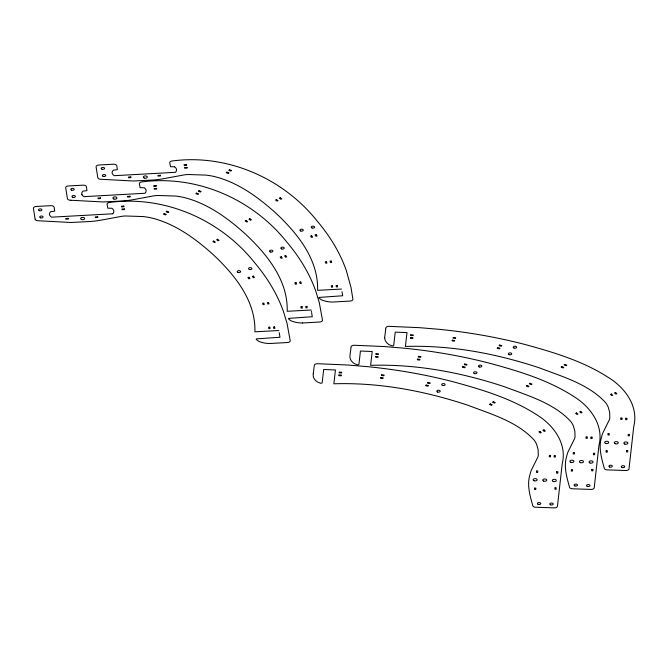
<?xml version="1.0" encoding="UTF-8"?>
<svg xmlns="http://www.w3.org/2000/svg" width="668" height="668" viewBox="0 0 668 668"><rect width="100%" height="100%" fill="white"/><g stroke="black" fill="none" stroke-linecap="round" stroke-linejoin="round"><path stroke-width="1" d="M350.959 347.744L351.059 346.892A3.048 1.762 0 0 1 354.307 345.256L384.584 346.567L404.499 348.22A355.927 205.493 0 0 1 490.947 363.576C519.729 371.483 548.929 380.276 574.138 396.734C590.345 406.795 603.914 425.19 599.037 445.147A3.048 1.762 0 0 1 598.962 445.439L594.211 487.782A3.048 1.762 0 0 1 590.971 489.427L572.259 488.767A3.14 1.812 0 0 1 569.428 486.847C566.723 477.052 563.575 466.606 566.623 456.478A118.77 68.57 0 0 1 567.942 452.061L573.979 439.87A19.213 11.089 0 0 0 575.048 436.563L574.847 431.136L573.461 426.142A50.743 29.3 0 0 0 570.739 421.433C553.538 402.904 527.803 395.64 504.866 386.864C461.697 372.493 416.239 363.885 370.615 365.346L372.21 351.502L360.428 351.034L358.916 364.427L358.298 364.695A1.754 1.01 0 0 1 357.347 364.803L354.232 363.559A18.069 10.429 0 0 1 349.915 356.704A33.316 19.238 0 0 1 350.04 355.209L350.909 348.17M385.745 328.848L385.845 327.996A3.048 1.762 0 0 1 389.093 326.351L419.379 327.662L439.293 329.324A355.927 205.493 0 0 1 525.741 344.68C554.524 352.579 583.723 361.38 608.924 377.837C625.131 387.899 638.7 406.286 633.823 426.251A3.048 1.762 0 0 1 633.748 426.543L629.005 468.886A3.048 1.762 0 0 1 625.757 470.522L607.045 469.871A3.14 1.812 0 0 1 604.214 467.951C601.517 458.148 598.369 447.702 601.409 437.573A118.77 68.57 0 0 1 602.728 433.165L608.765 420.974A19.213 11.089 0 0 0 609.842 417.659L609.634 412.231L608.256 407.246A50.743 29.3 0 0 0 605.534 402.528C588.324 384 562.59 376.744 539.66 367.959C496.483 353.597 451.025 344.98 405.401 346.45L407.004 332.597L395.214 332.138L393.702 345.531L393.093 345.799A1.754 1.01 0 0 1 392.133 345.899L389.018 344.655A18.069 10.429 0 0 1 384.71 337.799M385.703 329.274L384.818 336.313A33.316 19.238 0 0 0 384.668 337.799M313.275 373.671L314.302 365.354A3.048 1.762 0 0 1 317.55 363.709L347.836 365.02L367.751 366.682A355.927 205.493 0 0 1 454.198 382.038C482.972 389.937 512.181 398.738 537.381 415.187C553.588 425.257 567.157 443.644 562.281 463.6A3.048 1.762 0 0 1 562.205 463.901L557.454 506.235A3.048 1.762 0 0 1 554.215 507.88L535.502 507.221A3.14 1.812 0 0 1 532.672 505.3C529.975 495.506 526.818 485.06 529.866 474.931A118.77 68.57 0 0 1 531.185 470.514L537.222 458.331A19.213 11.089 0 0 0 538.299 455.017L538.091 449.589L536.713 444.604A50.743 29.3 0 0 0 533.991 439.886C516.781 421.358 491.047 414.093 468.109 405.317C424.94 390.947 379.482 382.338 333.858 383.799L335.461 369.955L323.671 369.496L322.16 382.889L321.55 383.148A1.754 1.01 0 0 1 320.59 383.257L317.475 382.012A18.069 10.429 0 0 1 313.158 375.157A33.316 19.238 0 0 1 313.284 373.671M112.817 213.785L51.62 217.175A9.385 5.419 0 0 1 49.682 215.23L49.549 214.862A6.304 3.641 0 0 1 49.432 214.127L49.499 213.568A9.561 5.519 0 0 1 50.718 211.639L54.667 211.155L54.141 207.247A3.048 1.762 0 0 0 50.81 205.669L36.155 206.479A3.048 1.762 0 0 0 33.417 208.399L35.12 219.179M341.532 289.06L317.592 290.329C318.536 259.434 297.544 233.591 276.276 213.509C258.424 197.394 238.134 182.414 214.428 176.544A50.743 29.3 0 0 0 206.178 175.108L188.1 174.515A19.213 11.089 0 0 0 182.406 175.233L161.481 179.082A118.77 68.57 0 0 1 153.882 179.976L133.533 181.011L101.219 179.283A3.14 1.812 0 0 1 97.812 177.705L96.1 166.925A3.048 1.762 0 0 1 98.847 165.004L113.493 164.194A3.048 1.762 0 0 1 116.825 165.781L117.351 169.689L113.385 170.165A9.561 5.519 0 0 0 112.174 172.093L112.115 172.653A6.304 3.641 0 0 0 112.241 173.396L112.391 173.755A9.385 5.419 0 0 0 114.32 175.692L175.5 172.311A8.375 4.835 0 0 0 174.523 166.8M311.138 310.019L287.198 311.288C288.142 280.393 267.15 254.55 245.882 234.468C228.038 218.352 207.74 203.373 184.034 197.503A50.743 29.3 0 0 0 175.793 196.066L157.715 195.473A19.213 11.089 0 0 0 152.012 196.192L131.087 200.041A118.77 68.57 0 0 1 123.488 200.934L103.139 201.97L70.825 200.241M174.582 166.775L170.507 166.724L169.764 162.85A3.048 1.762 0 0 1 172.511 160.93C227.254 153.824 282.798 178.022 316.999 220.832A355.927 205.493 0 0 1 346.216 270.256L351.017 287.474L352.871 299.13A3.048 1.762 0 0 1 350.124 301.059L332.814 302.036A18.061 10.429 0 0 1 321.191 299.723L318.928 297.97A1.754 1.01 0 0 1 319.087 297.419L342.667 295.774L341.991 291.691M302.429 322.995L319.73 322.018A3.048 1.762 0 0 0 322.477 320.089L319.296 302.654L315.814 291.215A355.927 205.493 0 0 0 286.614 241.791C252.404 198.989 196.86 174.782 142.117 181.888A3.048 1.762 0 0 0 139.378 183.809L140.113 187.683L144.196 187.733A8.375 4.835 0 0 1 145.048 193.252L83.909 196.659A9.385 5.419 0 0 1 81.98 194.714M82.005 194.714L81.847 194.355A6.304 3.641 0 0 1 81.721 193.611L81.797 193.052A9.561 5.519 0 0 1 83.007 191.123L86.957 190.647L86.431 186.739A3.048 1.762 0 0 0 83.108 185.153L68.453 185.963A3.048 1.762 0 0 0 65.706 187.883L67.41 198.663A3.14 1.812 0 0 0 70.825 200.241M278.84 330.535L254.9 331.804C255.852 300.901 234.86 275.066 213.585 254.976C195.741 238.86 175.45 223.889 151.745 218.01A50.743 29.3 0 0 0 143.495 216.582L125.417 215.981A19.213 11.089 0 0 0 119.714 216.699L98.797 220.557A118.77 68.57 0 0 1 91.19 221.45L70.85 222.486L38.527 220.757A3.14 1.812 0 0 1 35.128 219.179M311.338 311.138L311.438 311.705M279.207 332.597L279.984 337.248L256.403 338.885A1.754 1.01 0 0 0 256.245 339.444L258.499 341.206A18.061 10.429 0 0 0 270.131 343.486L287.44 342.534A3.048 1.762 0 0 0 290.179 340.605L286.998 323.17L283.524 311.731A355.927 205.493 0 0 0 254.316 262.307C220.106 219.496 164.57 195.298 109.828 202.404A3.048 1.762 0 0 0 107.08 204.324L107.824 208.191L111.898 208.249A8.375 4.835 0 0 1 112.75 213.76M311.605 312.649L312.282 316.732L288.693 318.377A1.754 1.01 0 0 0 288.543 318.928L290.789 320.69A18.061 10.429 0 0 0 302.429 322.978M555.041 487.849L554.891 489.252L556.11 489.293L556.252 487.89L555.041 487.849M591.79 469.395L591.648 470.798L592.867 470.84L593.009 469.437L591.79 469.395M626.584 450.491L626.442 451.902L627.653 451.944L627.803 450.533L626.584 450.491M338.968 374.99L338.893 375.692L341.323 375.775L341.398 375.074L338.968 374.99M339.26 372.176L339.185 372.878L341.624 372.961L341.699 372.26L339.26 372.176M375.717 356.528L375.65 357.23L378.08 357.322L378.155 356.62L375.717 356.528M376.017 353.714L375.942 354.424L378.38 354.508L378.447 353.806L376.017 353.714M410.511 337.632L410.436 338.334L412.874 338.417L412.941 337.716L410.511 337.632M410.803 334.818L410.728 335.52L413.166 335.603L413.241 334.902L410.803 334.818M556.736 471.75L556.586 473.161L557.805 473.203L557.955 471.8L556.736 471.75M593.493 453.296L593.343 454.699L594.553 454.749L594.712 453.338L593.493 453.296M628.279 434.4L628.129 435.803L629.348 435.845L629.498 434.442L628.279 434.4M536.579 470.998L536.421 472.401L537.64 472.451L537.798 471.04L536.579 470.998M573.336 452.545L573.177 453.948L574.396 453.99L574.547 452.587L573.336 452.545M608.122 433.641L607.963 435.043L609.183 435.093L609.341 433.682L608.122 433.641M534.65 488.091L534.492 489.502L535.711 489.544L535.87 488.141L534.65 488.091M571.407 469.637L571.249 471.04L572.459 471.09L572.626 469.688L571.407 469.637M606.202 450.741L606.035 452.144L607.254 452.186L607.412 450.783L606.202 450.741M549.405 455.392L549.23 456.795L550.449 456.845L550.624 455.442L549.405 455.392M554.273 455.593L554.098 456.995L555.317 457.054L555.492 455.643L554.273 455.593M586.162 436.93L585.986 438.342L587.205 438.392L587.381 436.989L586.162 436.93M591.03 437.139L590.854 438.542L592.065 438.592L592.249 437.189L591.03 437.139M620.948 418.034L620.772 419.437L621.991 419.487L622.167 418.084L620.948 418.034M625.816 418.243L625.64 419.646L626.86 419.696L627.035 418.293L625.816 418.243M380.785 377.554L380.543 378.247L382.931 378.531L383.173 377.837L380.785 377.554M381.754 374.798L381.511 375.483L383.9 375.767L384.15 375.074L381.754 374.798M417.533 359.1L417.291 359.793L419.688 360.069L419.93 359.384L417.533 359.1M418.51 356.336L418.268 357.029L420.656 357.313L420.898 356.62L418.51 356.336M452.328 340.204L452.086 340.889L454.474 341.173L454.716 340.48L452.328 340.204M453.296 337.44L453.054 338.133L455.451 338.409L455.693 337.724L453.296 337.44M426.159 385.044L425.7 385.695L427.963 386.221L428.422 385.57L426.159 385.044M427.996 382.43L427.537 383.081L429.8 383.616L430.259 382.956L427.996 382.43M462.916 366.582L462.456 367.233L464.719 367.767L465.178 367.116L462.916 366.582M464.753 363.976L464.293 364.628L466.556 365.154L467.015 364.503L464.753 363.976M497.702 347.686L497.243 348.337L499.505 348.871L499.965 348.212L497.702 347.686M499.539 345.072L499.079 345.723L501.342 346.258L501.802 345.606L499.539 345.072M164.186 213.618L163.551 214.219L165.631 214.954L166.265 214.353L164.186 213.618M166.733 211.213L166.098 211.814L168.177 212.549L168.812 211.948L166.733 211.213M196.484 193.11L195.849 193.712L197.928 194.446L198.563 193.845L196.484 193.11M199.022 190.706L198.388 191.307L200.475 192.042L201.11 191.44L199.022 190.706M226.869 172.152L226.235 172.753L228.322 173.48L228.957 172.887L226.869 172.152M229.416 169.747L228.782 170.348L230.861 171.083L231.495 170.482L229.416 169.747M490.312 403.906L489.56 404.466L491.489 405.334L492.241 404.775L490.312 403.906M493.318 401.685L492.566 402.245L494.487 403.113L495.238 402.553L493.318 401.685M527.069 385.453L526.317 386.012L528.238 386.872L528.989 386.321L527.069 385.453M530.066 383.232L529.323 383.783L531.244 384.651L531.995 384.1L530.066 383.232M561.855 366.557L561.103 367.108L563.032 367.976L563.784 367.417L561.855 366.557M564.861 364.336L564.109 364.887L566.03 365.755L566.781 365.196L564.861 364.336M276.477 199.573L275.542 200.016L277.095 201.101L278.038 200.65L276.477 199.573M280.234 197.77L279.299 198.221L280.852 199.306L281.796 198.855L280.234 197.77M246.091 220.532L245.148 220.974L246.709 222.06L247.644 221.609L246.091 220.532M249.84 218.728L248.905 219.179L250.467 220.265L251.402 219.814L249.84 218.728M213.793 241.039L212.858 241.49L214.411 242.576L215.355 242.125L213.793 241.039M217.551 239.244L216.607 239.695L218.169 240.772L219.104 240.33L217.551 239.244M611.42 394.036L610.402 394.421L611.738 395.598L612.756 395.214L611.42 394.036M615.512 392.5L614.485 392.884L615.821 394.062L616.84 393.677L615.512 392.5M576.634 412.933L575.616 413.325L576.943 414.502L577.97 414.118L576.634 412.933M580.717 411.396L579.699 411.78L581.035 412.958L582.053 412.574L580.717 411.396M539.878 431.394L538.859 431.779L540.195 432.956L541.214 432.572L539.878 431.394M543.961 429.85L542.942 430.234L544.278 431.419L545.297 431.027L543.961 429.85M311.664 235.812L310.545 236.096L311.53 237.391L312.649 237.107L311.664 235.812M316.123 234.677L315.012 234.961L315.997 236.247L317.108 235.963L316.123 234.677M281.27 256.771L280.151 257.055L281.144 258.349L282.255 258.065L281.27 256.771M285.737 255.635L284.618 255.919L285.603 257.205L286.722 256.921L285.737 255.635M248.972 277.287L247.861 277.571L248.847 278.857L249.966 278.573L248.972 277.287M253.439 276.151L252.32 276.435L253.314 277.721L254.424 277.437L253.439 276.151M326.418 261.689L325.232 261.856L325.792 263.225L326.978 263.067L326.418 261.689M331.169 261.046L329.984 261.205L330.543 262.582L331.729 262.415L331.169 261.046M296.033 282.647L294.839 282.814L295.398 284.184L296.592 284.025L296.033 282.647M300.784 282.005L299.59 282.163L300.149 283.541L301.343 283.374L300.784 282.005M263.735 303.163L262.549 303.322L263.108 304.7L264.294 304.533L263.735 303.163M268.486 302.52L267.3 302.679L267.86 304.049L269.045 303.89L268.486 302.52M186.489 164.604L184.067 164.754L184.193 165.455L186.614 165.305L186.489 164.604M186.998 167.409L184.568 167.551L184.694 168.252L187.123 168.111L186.998 167.409M156.103 185.57L153.673 185.712L153.799 186.414L156.228 186.263L156.103 185.57M156.604 188.368L154.174 188.518L154.3 189.211L156.729 189.069L156.604 188.368M123.805 206.078L121.384 206.228L121.509 206.921L123.931 206.779L123.805 206.078M124.306 208.884L121.885 209.026L122.01 209.727L124.432 209.585L124.306 208.884M130.828 176.911L128.406 177.053L128.523 177.755L130.953 177.613L130.828 176.911M100.442 197.87L98.012 198.012L98.129 198.713L100.559 198.571L100.442 197.87M68.144 218.386L65.715 218.519L65.831 219.221L68.261 219.087L68.144 218.386M160.37 175.283L157.949 175.417L158.057 176.118L160.487 175.985L160.37 175.283M129.984 196.242L127.555 196.375L127.671 197.077L130.101 196.943L129.984 196.242M97.687 216.758L95.257 216.891L95.374 217.593L97.804 217.459L97.687 216.758M332.472 285.712L331.261 285.779L331.478 287.182L332.697 287.115L332.472 285.712M337.332 285.461L336.121 285.52L336.338 286.923L337.557 286.864L337.332 285.461M302.078 306.67L300.867 306.737L301.084 308.14L302.303 308.073L302.078 306.67M306.938 306.42L305.727 306.478L305.952 307.881L307.163 307.823L306.938 306.42M269.788 327.186L268.569 327.253L268.795 328.656L270.006 328.589L269.788 327.186M274.648 326.928L273.429 326.994L273.655 328.397L274.865 328.33L274.648 326.928M113.844 199.014A2.012 1.161 0 0 0 116.942 198.095A2.012 1.161 0 0 0 114.019 197.002A2.012 1.161 0 0 0 113.844 199.014M270.34 251.986A1.712 0.985 0 0 0 272.911 251.135A1.712 0.985 0 0 0 270.348 250.275A1.712 0.985 0 0 0 270.34 251.986M281.687 248.955A1.712 0.985 0 0 0 284.251 248.104A1.712 0.985 0 0 0 281.687 247.244A1.712 0.985 0 0 0 281.687 248.955M72.754 197.319A1.712 0.985 0 0 0 75.384 196.534A1.712 0.985 0 0 0 72.895 195.607A1.712 0.985 0 0 0 72.754 197.319M71.576 190.171A1.712 0.985 0 0 0 74.206 189.395A1.712 0.985 0 0 0 71.727 188.468A1.712 0.985 0 0 0 71.576 190.171M144.23 178.055A2.012 1.161 0 0 0 147.336 177.137A2.012 1.161 0 0 0 144.413 176.043A2.012 1.161 0 0 0 144.23 178.055M300.734 231.019A1.712 0.985 0 0 0 303.297 230.176A1.712 0.985 0 0 0 300.742 229.316A1.712 0.985 0 0 0 300.734 231.019M312.073 227.997A1.712 0.985 0 0 0 314.636 227.145A1.712 0.985 0 0 0 312.081 226.285A1.712 0.985 0 0 0 312.073 227.997M103.139 176.352A1.712 0.985 0 0 0 105.769 175.575A1.712 0.985 0 0 0 103.281 174.649A1.712 0.985 0 0 0 103.139 176.352M101.97 169.213A1.712 0.985 0 0 0 104.6 168.436A1.712 0.985 0 0 0 102.112 167.509A1.712 0.985 0 0 0 101.97 169.213M553.204 481.419A2.012 1.161 0 0 0 556.319 480.526A2.012 1.161 0 0 0 553.413 479.415A2.012 1.161 0 0 0 553.204 481.419M534.041 480.751A2.012 1.161 0 0 0 537.155 479.849A2.012 1.161 0 0 0 534.25 478.739A2.012 1.161 0 0 0 534.041 480.751M437.59 392.041A1.712 0.985 0 0 0 440.204 391.248A1.712 0.985 0 0 0 437.699 390.337A1.712 0.985 0 0 0 437.59 392.041M442.483 385.411A1.712 0.985 0 0 0 445.105 384.609A1.712 0.985 0 0 0 442.6 383.699A1.712 0.985 0 0 0 442.483 385.411M538.141 504.365A1.712 0.985 0 0 0 540.788 503.605A1.712 0.985 0 0 0 538.325 502.662A1.712 0.985 0 0 0 538.141 504.365M550.532 504.824A1.712 0.985 0 0 0 553.188 504.064A1.712 0.985 0 0 0 550.724 503.121A1.712 0.985 0 0 0 550.532 504.824M543.618 481.085A2.012 1.161 0 0 0 546.741 480.183A2.012 1.161 0 0 0 543.827 479.073A2.012 1.161 0 0 0 543.618 481.085M580.375 462.632A2.012 1.161 0 0 0 583.49 461.73A2.012 1.161 0 0 0 580.584 460.619A2.012 1.161 0 0 0 580.375 462.632M587.289 486.371A1.712 0.985 0 0 0 589.944 485.611A1.712 0.985 0 0 0 587.481 484.659A1.712 0.985 0 0 0 587.289 486.371M574.889 485.912A1.712 0.985 0 0 0 577.544 485.152A1.712 0.985 0 0 0 575.081 484.208A1.712 0.985 0 0 0 574.889 485.912M479.24 366.949A1.712 0.985 0 0 0 481.853 366.156A1.712 0.985 0 0 0 479.357 365.246A1.712 0.985 0 0 0 479.24 366.949M474.338 373.587A1.712 0.985 0 0 0 476.96 372.794A1.712 0.985 0 0 0 474.455 371.884A1.712 0.985 0 0 0 474.338 373.587M570.789 462.289A2.012 1.161 0 0 0 573.912 461.396A2.012 1.161 0 0 0 571.006 460.285A2.012 1.161 0 0 0 570.789 462.289M589.953 462.966A2.012 1.161 0 0 0 593.075 462.064A2.012 1.161 0 0 0 590.17 460.953A2.012 1.161 0 0 0 589.953 462.966M615.161 443.727A2.012 1.161 0 0 0 618.284 442.834A2.012 1.161 0 0 0 615.378 441.723A2.012 1.161 0 0 0 615.161 443.727M622.075 467.466A1.712 0.985 0 0 0 624.73 466.707A1.712 0.985 0 0 0 622.267 465.763A1.712 0.985 0 0 0 622.075 467.466M609.684 467.007A1.712 0.985 0 0 0 612.331 466.247A1.712 0.985 0 0 0 609.867 465.304A1.712 0.985 0 0 0 609.684 467.007M514.026 348.053A1.712 0.985 0 0 0 516.648 347.26A1.712 0.985 0 0 0 514.143 346.35A1.712 0.985 0 0 0 514.026 348.053M509.133 354.691A1.712 0.985 0 0 0 511.746 353.89A1.712 0.985 0 0 0 509.241 352.98A1.712 0.985 0 0 0 509.133 354.691M605.584 443.393A2.012 1.161 0 0 0 608.698 442.492A2.012 1.161 0 0 0 605.793 441.381A2.012 1.161 0 0 0 605.584 443.393M624.747 444.061A2.012 1.161 0 0 0 627.862 443.168A2.012 1.161 0 0 0 624.956 442.057A2.012 1.161 0 0 0 624.747 444.061M81.546 219.521A2.012 1.161 0 0 0 84.652 218.611A2.012 1.161 0 0 0 81.73 217.517A2.012 1.161 0 0 0 81.546 219.521M238.05 272.494A1.712 0.985 0 0 0 240.614 271.642A1.712 0.985 0 0 0 238.059 270.791A1.712 0.985 0 0 0 238.05 272.494M249.389 269.463A1.712 0.985 0 0 0 251.953 268.619A1.712 0.985 0 0 0 249.398 267.759A1.712 0.985 0 0 0 249.389 269.463M40.456 217.826A1.712 0.985 0 0 0 43.086 217.05A1.712 0.985 0 0 0 40.598 216.123A1.712 0.985 0 0 0 40.456 217.826M39.287 210.687A1.712 0.985 0 0 0 41.917 209.902A1.712 0.985 0 0 0 39.429 208.984A1.712 0.985 0 0 0 39.287 210.687"/></g></svg>
